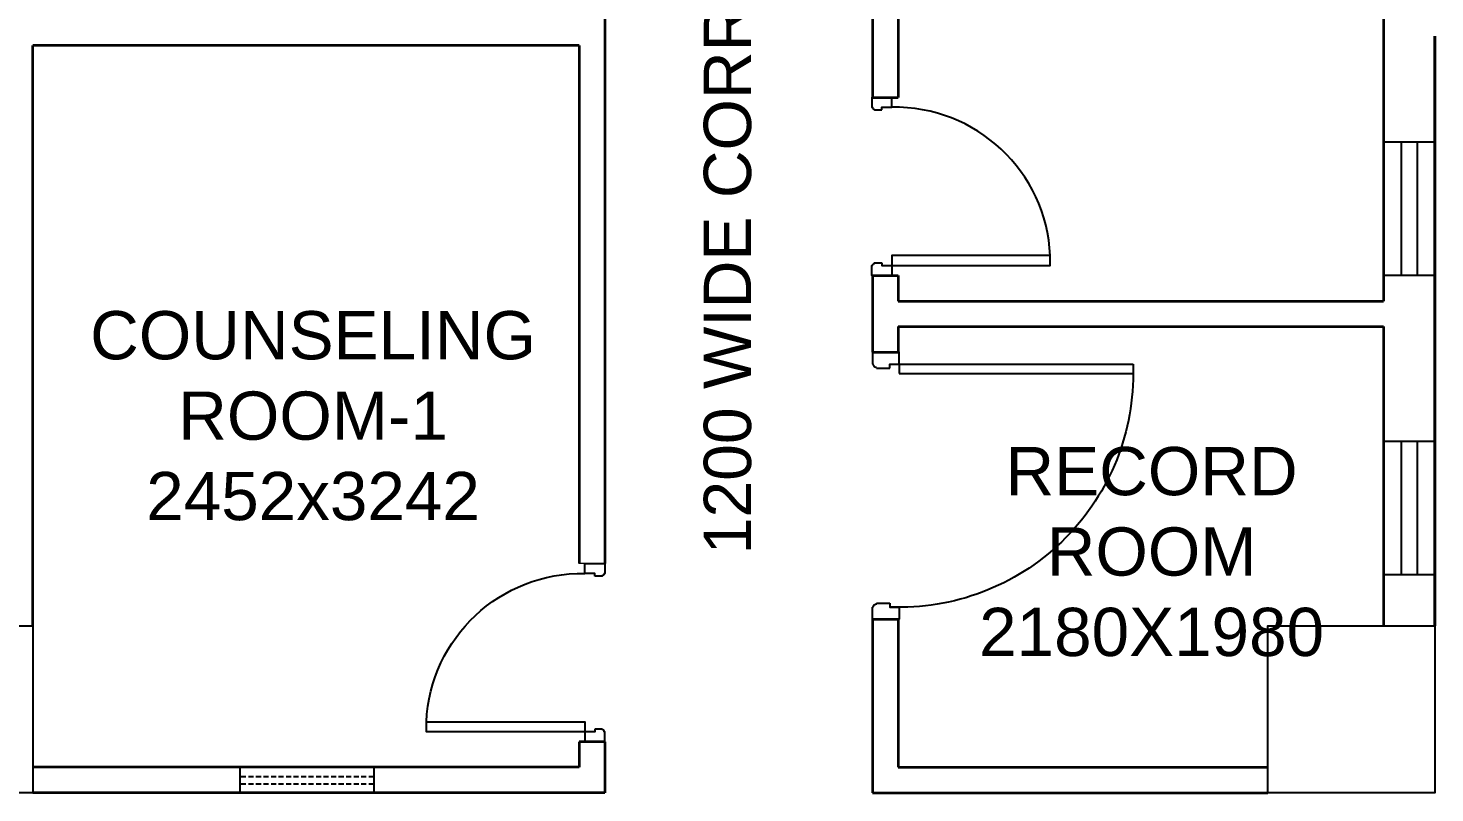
# Model space of a CAD drawing. Extents: x 3505867 to 3988380, y -625948 to -590408.
# Drawn here: x 3820326 to 3826642, y -603238 to -599802 of the extents above; entities that cross this region are included whole.
import ezdxf
from ezdxf.enums import TextEntityAlignment as Align

# ---------------------------------------------------------------- set-up
doc = ezdxf.new("R2010")
doc.units = 0
doc.header["$LTSCALE"] = 6
doc.header["$MEASUREMENT"] = 0
doc.linetypes.add('HIDDEN', pattern=[0.375, 0.25, -0.125])
doc.layers.get('0').update_dxf_attribs({"linetype": 'CONTINUOUS'})
for name, color, linetype in [('COL', 5, 'CONTINUOUS'), ('DIM', 7, 'CONTINUOUS'), ('DOOR', 44, 'CONTINUOUS'), ('Window', 161, 'CONTINUOUS')]:
    doc.layers.add(name, color=color, linetype=linetype)
doc.layers.add('WALL', color=10, linetype='CONTINUOUS', lineweight=35)
doc.styles.add('ARIAL', font='')
doc.styles.get('ARIAL').set_extended_font_data('Arial')

# ---------------------------------------------------------------- blocks, each defined once
blk = doc.blocks.new('Z$W@#1841')
at = {"layer": 'DOOR'}
blk.add_lwpolyline([(482.5, 633.2), (482.5, -167.4), (533, -167.4), (533, 633.2)], close=True, dxfattribs=at)
for points in [[(-254.1, -217.9), (-267.6, -217.9), (-267.6, -167.4), (-317.3, -167.4), (-317.3, -267.4), (-267.6, -267.4), (-267.6, -265.2, 0.414214), (-256.3, -253.9), (-254.1, -253.9)], [(519.5, -217.9), (533, -217.9), (533, -167.4), (582.7, -167.4), (582.7, -267.4), (533, -267.4), (533, -265.2, -0.414214), (521.7, -253.9), (519.5, -253.9)]]:
    blk.add_lwpolyline(points, format="xyb", close=True, dxfattribs=at)
at = {"layer": 'DOOR', "color": 145}
blk.add_arc((518.4, -152.1), 786.1, 92.61772, 181.11293, dxfattribs=at)
blk = doc.blocks.new('A$C19B8274B')
at = {"layer": 'DOOR'}
for p, q in [((-45, 925), (-80, 925)), ((-80, 50), (-80, 925)), ((-45, 50), (-45, 925)), ((-45, 50), (-80, 50)), ((-955, -50), (-955, -47.5)), ((-940, -35), (-942.5, -35)), ((-60, -35), (-57.5, -35)), ((-45, -50), (-45, -47.5))]:
    blk.add_line(p, q, dxfattribs=at)
for points in [[(-940, 15), (-955, 15), (-955, 50), (-1000, 50), (-1000, -50), (-955, -50)], [(-940, -35), (-940, 15)], [(-60, 15), (-45, 15), (-45, 50), (0, 50), (0, -50), (-45, -50)], [(-60, -35), (-60, 15)]]:
    blk.add_lwpolyline(points, dxfattribs=at)
at = {"layer": 'DOOR', "color": 145}
blk.add_arc((-80, 50), 875, 90, 182.2924, dxfattribs=at)
at = {"layer": 'DOOR'}
for centre, start, end in [((-955, -35), 270, 0), ((-45, -35), 180, 270)]:
    blk.add_arc(centre, 12.5, start, end, dxfattribs=at)
blk = doc.blocks.new('CIVIL IVF')
at = {"layer": 'COL', "color": 8}
blk.add_lwpolyline([(-16305, 10700.2), (-16305, 11450.2), (-15555, 11450.2), (-15555, 10700.2)], close=True, dxfattribs=at)
at = {"layer": 'COL', "color": 8, "elevation": 0}
blk.add_lwpolyline([(-10010, 10700.2), (-10010, 11450.2), (-9260, 11450.2), (-9260, 10700.2)], close=True, dxfattribs=at)
at = {"layer": 'WALL', "color": 8, "linetype": 'ByBlock'}
for p, q in [((-9489.9, 12910.1), (-9490, 17415.2)), ((-11784.8, 15800.2), (-11784.8, 13825.1)), ((-11669.8, 15800.2), (-11669.8, 13825.1)), ((-12987.8, 14287.7), (-12987.8, 11730.2)), ((-9260, 11450.2), (-9260, 14100.3)), ((-9260, 14100.2), (-9260, 11450.2)), ((-13102.8, 14057.7), (-15555, 14057.7)), ((-15555, 11450.2), (-15555, 14057.7)), ((-13102.8, 14057.7), (-13102.8, 11730.2)), ((-11784.8, 13825.1), (-11669.8, 13825.1)), ((-11784.8, 13025.1), (-11784.8, 12680.1)), ((-11784.8, 13025.1), (-11669.8, 13025.1)), ((-11669.8, 13025.1), (-11669.8, 12910.1)), ((-11669.8, 12910.1), (-9490, 12910.1)), ((-11669.8, 12795.1), (-9490, 12795.1)), ((-11669.8, 12795.1), (-11669.8, 12680.1)), ((-9489.9, 11450.2), (-9489.9, 12795.1)), ((-11784.8, 12680.1), (-11669.8, 12680.1)), ((-11784.8, 11480.1), (-11784.8, 10700.2)), ((-11784.8, 11480.1), (-11669.8, 11480.1)), ((-11669.8, 11480.1), (-11669.8, 10815.2)), ((-13102.8, 10930.2), (-13102.8, 10815.2)), ((-13102.8, 10930.2), (-13102.8, 10815.2)), ((-12987.8, 10930.2), (-13102.8, 10930.2)), ((-12987.8, 10930.2), (-12987.8, 10700.2)), ((-13102.8, 10815.2), (-15555, 10815.2)), ((-11669.8, 10815.2), (-10010, 10815.2)), ((-12987.8, 10700.2), (-15555, 10700.2)), ((-11784.8, 10700.2), (-10010, 10700.2))]:
    blk.add_line(p, q, dxfattribs=at)
at = {"layer": 'WALL', "color": 8, "lineweight": 0}
blk.add_line((-12987.8, 11730.2), (-13102.8, 11730.2), dxfattribs=at)
at = {"layer": 'Window', "color": 8, "linetype": 'HIDDEN', "ltscale": 15}
for p, q in [((-14024.9, 10771.8), (-14624.9, 10771.8)), ((-14024.9, 10739.4), (-14624.9, 10739.4))]:
    blk.add_line(p, q, dxfattribs=at)
at = {"layer": 'Window', "color": 8, "linetype": 'Continuous'}
for points in [[(-9490, 13625.1), (-9260, 13625.1), (-9260, 13025.1), (-9490, 13025.1)], [(-9410, 13625.1), (-9340, 13625.1), (-9340, 13025.1), (-9410, 13025.1)], [(-9490, 12280.2), (-9260, 12280.2), (-9260, 11680.2), (-9490, 11680.2)], [(-9410, 12280.2), (-9340, 12280.2), (-9340, 11680.2), (-9410, 11680.2)]]:
    blk.add_lwpolyline(points, close=True, dxfattribs=at)
at = {"layer": 'Window', "color": 8, "linetype": 'Continuous', "elevation": 0}
blk.add_lwpolyline([(-14624.9, 10700.2), (-14624.9, 10815.2), (-14024.9, 10815.2), (-14024.9, 10700.2)], close=True, dxfattribs=at)
at = {"layer": 'DOOR', "color": 8, "linetype": 'Continuous'}
for name, p, xscale, yscale, zscale, rotation in [('Z$W@#1841', (-11550.1, 13543.1), 0.8888888889923692, 0.8888888889923692, 0.8888888889923692, 270), ('A$C19B8274B', (-11724.8, 12680.1), -1.2, 1.2, 1.2, 269.9999999999842), ('Z$W@#1841', (-13225.5, 11448.1), -0.8888888889923692, 0.8888888889923692, 0.8888888888759539, 89.99999999999977)]:
    blk.add_blockref(name, p, dxfattribs=dict(at, xscale=xscale, yscale=yscale, zscale=zscale, rotation=rotation))
at = {"layer": 'DIM', "color": 8, "style": 'ARIAL'}
blk.add_text('1200 WIDE CORRIDOR', height=212.5, rotation=90, dxfattribs=at).set_placement((-12266.8, 13380.2), align=Align.BOTTOM_CENTER)
at = {"layer": 'DIM', "color": 8, "char_height": 216.75, "width": 2086.034, "attachment_point": 5, "style": 'ARIAL'}
for s, insert in [('COUNSELING\\PROOM-1\\P2452x3242', (-14297.4, 12393.7)), ('RECORD\\PROOM 2180X1980', (-10532.1, 11783.2))]:
    blk.add_mtext(s, dxfattribs=dict(at, insert=insert))

msp = doc.modelspace()

# ---------------------------------------------------------------- block references
at = {"linetype": 'ByBlock'}
msp.add_blockref('CIVIL IVF', (3835902.5, -613938.4), dxfattribs=at)

doc.saveas('drawing.dxf')
